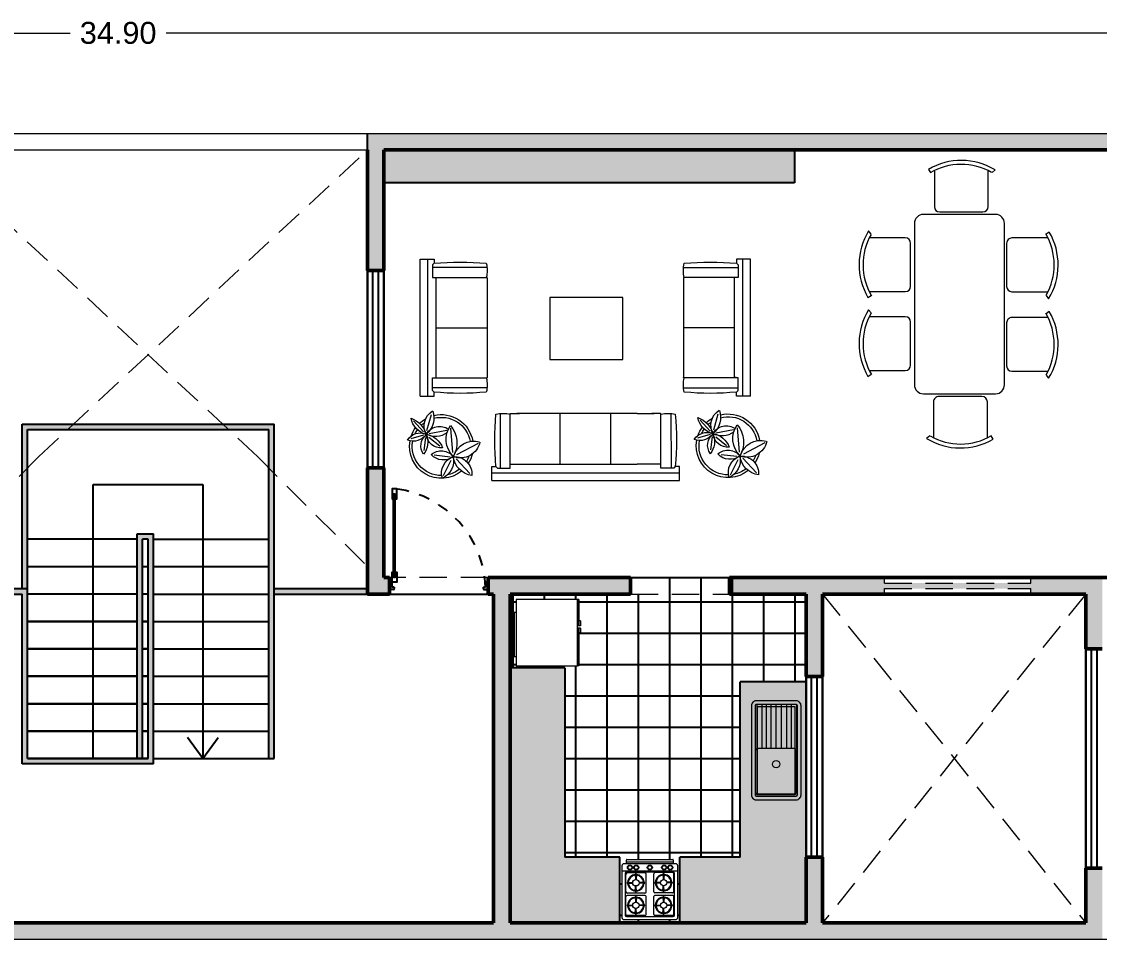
# Model space of a CAD drawing. Header units: millimetres. Extents: x 2999.9 to 3041.9, y 869.6 to 906.3.
# Drawn here: x 3020.11 to 3029.94, y 884.7 to 893.07 of the extents above; entities that cross this region are included whole.
import ezdxf

# ---------------------------------------------------------------- set-up
doc = ezdxf.new("R2010")
doc.units = ezdxf.units.MM
doc.linetypes.add('DASHED2', pattern=[9.525, 6.35, -3.175])
doc.linetypes.add('HIDDEN', pattern=[0.375, 0.25, -0.125])
for name, color, linetype, lineweight in [('0.18', 141, 'Continuous', 18), ('01', 8, 'Continuous', 9), ('mori', 166, 'Continuous', 30), ('moviliario', 7, 'Continuous', 18)]:
    doc.layers.add(name, color=color, linetype=linetype, lineweight=lineweight)
for name, color, linetype in [('1 proyeccion', 253, 'DASHED2'), ('1 puerta 0009', 242, 'Continuous'), ('1 puerta 002', 7, 'Continuous'), ('EQUIPO', 7, 'Continuous')]:
    doc.layers.add(name, color=color, linetype=linetype)
doc.styles.add('COTAS', font='arial.ttf')

# ---------------------------------------------------------------- blocks, each defined once
blk = doc.blocks.new('rtyrytrtyq')
at = {"color": 255, "lineweight": 5}
for p, q in [((-1.3149, -0.4678), (-1.3149, 0.784)), ((-1.3149, 0.784), (-1.1882, 0.784)), ((-1.2458, -0.4678), (-1.2458, 0.784)), ((-1.1882, 0.7455), (-1.2035, 0.7316)), ((-1.2035, 0.7316), (-1.2035, 0.6149)), ((-0.7052, 0.7058), (-1.2035, 0.7071)), ((-1.1882, 0.784), (-1.1882, 0.7455)), ((1.0871, 0.7058), (1.5854, 0.7071)), ((1.6969, 0.784), (1.5701, 0.784)), ((1.5701, 0.784), (1.5701, 0.7455)), ((1.5701, 0.7455), (1.5854, 0.7316)), ((1.5854, 0.7316), (1.5854, 0.6149)), ((1.6277, -0.4678), (1.6277, 0.784)), ((1.6969, -0.4678), (1.6969, 0.784)), ((-1.2035, 0.6149), (-0.7117, 0.6149)), ((-1.1682, -0.2926), (-1.1682, 0.6149)), ((-0.7117, 0.6149), (-0.7063, 0.6149)), ((-0.704, 0.6126), (-0.704, -0.2987)), ((-0.704, 0.6126), (-0.704, 0.5307)), ((-0.704, 0.6126), (-0.704, 0.5542)), ((1.0859, 0.6126), (1.0859, -0.2987)), ((1.0859, 0.6126), (1.0859, 0.5307)), ((1.0859, 0.6126), (1.0859, 0.5542)), ((1.0936, 0.6149), (1.0882, 0.6149)), ((1.5854, 0.6149), (1.0936, 0.6149)), ((1.5501, -0.2987), (1.5501, 0.6149)), ((-1.1682, 0.1569), (-0.704, 0.1569)), ((1.5501, 0.1569), (1.0859, 0.1569)), ((-1.2035, -0.2987), (-1.1682, -0.2926)), ((-1.1659, -0.2949), (-1.2035, -0.2987)), ((-1.2035, -0.2987), (-0.704, -0.2987)), ((-1.2035, -0.4154), (-1.2035, -0.2987)), ((-0.7052, -0.3897), (-1.2035, -0.391)), ((-0.8145, -0.2987), (-0.7117, -0.2987)), ((-0.7117, -0.2987), (-0.7063, -0.2987)), ((1.5854, -0.2987), (1.0859, -0.2987)), ((1.0871, -0.3897), (1.5854, -0.391)), ((1.0936, -0.2987), (1.0882, -0.2987)), ((1.1965, -0.2987), (1.0936, -0.2987)), ((1.5854, -0.4154), (1.5854, -0.2987)), ((-1.3149, -0.4678), (-1.1882, -0.4678)), ((-1.1882, -0.4294), (-1.2035, -0.4154)), ((-1.1882, -0.4678), (-1.1882, -0.4294)), ((1.5701, -0.4294), (1.5854, -0.4154)), ((1.5701, -0.4678), (1.5701, -0.4294)), ((1.6969, -0.4678), (1.5701, -0.4678)), ((-0.5895, -0.6242), (-0.5908, -1.1225)), ((-0.4986, -0.6307), (-0.4986, -0.6253)), ((-0.4986, -1.1225), (-0.4986, -0.6307)), ((-0.4963, -0.623), (-0.4144, -0.623)), ((-0.2828, -0.623), (-0.4379, -0.623)), ((-0.2828, -0.623), (0.8145, -0.623)), ((-0.043, -1.0872), (-0.043, -0.623)), ((0.4196, -1.0872), (0.4196, -0.623)), ((0.8729, -0.623), (0.791, -0.623)), ((0.8752, -0.6307), (0.8752, -0.6253)), ((0.8752, -1.1225), (0.8752, -0.6307)), ((0.9662, -0.6242), (0.9675, -1.1225)), ((-0.6677, -1.1071), (-0.6293, -1.1071)), ((-0.6677, -1.2339), (-0.6677, -1.1071)), ((1.0443, -1.1648), (-0.6677, -1.1648)), ((-0.6293, -1.1071), (-0.6153, -1.1225)), ((-0.6153, -1.1225), (-0.4986, -1.1225)), ((-0.4986, -1.0872), (-0.2828, -1.0872)), ((0.8752, -1.0872), (-0.2828, -1.0872)), ((0.9919, -1.1225), (0.8752, -1.1225)), ((1.0059, -1.1071), (0.9919, -1.1225)), ((1.0443, -1.1071), (1.0059, -1.1071)), ((1.0443, -1.2339), (1.0443, -1.1071)), ((1.0443, -1.2339), (-0.6677, -1.2339))]:
    blk.add_line(p, q, dxfattribs=at)
blk.add_lwpolyline([(-0.1525, 0.4341), (0.5135, 0.4341), (0.5135, -0.1319), (-0.1525, -0.1319)], close=True, dxfattribs=at)
for centre, radius, start, end in [((-0.9499, -1.7779), 2.5346, 84.60692, 95.39308), ((-0.9855, 0.6802), 0.2815, 346.58033, 13.41967), ((1.3674, 0.6802), 0.2815, 166.58033, 193.41967), ((1.3318, -1.7779), 2.5346, 84.60692, 95.39308), ((-0.7063, 0.6126), 0.00231, 0, 90), ((1.0882, 0.6126), 0.00231, 90, 180), ((-1.1659, -0.2926), 0.00231, 180, 274.32027), ((-0.9855, -0.3641), 0.2815, 346.58033, 13.41967), ((-0.7063, -0.2964), 0.00231, 270, 0), ((1.0882, -0.2964), 0.00231, 180, 270), ((1.3674, -0.3641), 0.2815, 166.58033, 193.41967), ((-0.9499, 2.094), 2.5346, 264.60692, 275.39308), ((1.3318, 2.094), 2.5346, 264.60692, 275.39308), ((1.8941, -0.8689), 2.5346, 174.60692, 185.39308), ((-0.564, -0.9044), 0.2815, 76.58033, 103.41967), ((-0.4963, -0.6253), 0.00231, 90, 180), ((0.8729, -0.6253), 0.00231, 0, 90), ((0.9406, -0.9044), 0.2815, 76.58033, 103.41967), ((-1.5175, -0.8689), 2.5346, 354.60692, 5.39308)]:
    blk.add_arc(centre, radius, start, end, dxfattribs=at)
blk = doc.blocks.new('0C02D')
at = {"color": 0, "linetype": 'ByBlock', "lineweight": 0}
for p, q in [((0.024, 0.375), (-0.102, 0.138)), ((-0.307, 0.281), (-0.145, 0.131)), ((-0.33, -0.005), (-0.16, 0.079)), ((-0.104, -0.108), (-0.123, 0.067)), ((0.189, 0.07), (-0.078, 0.091)), ((0.133, -0.165), (0.168, 0.029)), ((0.09, -0.166), (-0.005, -0.048)), ((0.087, -0.206), (-0.055, -0.223)), ((0.114, -0.227), (0.074, -0.366)), ((0.152, -0.226), (0.271, -0.338)), ((0.164, -0.188), (0.342, -0.14))]:
    blk.add_line(p, q, dxfattribs=at)
for centre, radius, start, end in [((0.084, 0.179), 0.22, 102.106, 200.1749), ((-0.184, 0.328), 0.233, 285.7817, 15.3507), ((-0.092, 0.339), 0.24, 187.9837, 262.0826), ((-0.313, 0.115), 0.19, 356.834, 94.9195), ((-0.01, -0.03), 0.35, 103.4928, 122.3252), ((-0.01, -0.03), 0.32, 109.0445, 120.8243), ((-0.01, -0.03), 0.32, 345.1624, 79.9119), ((-0.01, -0.03), 0.35, 346.1915, 80.1916), ((-0.01, -0.03), 0.35, 140.8678, 280.2087), ((-0.01, -0.03), 0.32, 141.7508, 168.3677), ((0.028, -0.157), 0.298, 49.6917, 119.1053), ((-0.303, 0.161), 0.189, 252.4588, 340.924), ((-0.167, -0.108), 0.212, 78.3442, 154.7575), ((0.02, -0.009), 0.179, 142.2558, 228.0353), ((-0.228, -0.031), 0.17, 319.2212, 51.7942), ((0.068, 0.284), 0.262, 223.8495, 305.6071), ((0.31, -0.094), 0.211, 143.7337, 208.7027), ((0.038, -0.049), 0.172, 300.6452, 34.7063), ((-0.01, -0.03), 0.32, 179.3019, 280.4983), ((-0.106, -0.237), 0.234, 9.9352, 69.7681), ((0.141, -0.031), 0.167, 175.0386, 264.006), ((0.303, -0.344), 0.232, 70.8915, 139.9005), ((0.04, -0.401), 0.222, 68.3745, 127.9916), ((-0.004, -0.097), 0.158, 234.0564, 321.9353), ((0.22, -0.338), 0.172, 124.7099, 201.6743), ((-0.023, -0.264), 0.161, 301.256, 23.9088), ((0.052, -0.449), 0.262, 19.1579, 74.5483), ((0.214, -0.021), 0.198, 242.4878, 326.9762), ((0.344, -0.139), 0.229, 194.941, 258.8355), ((-0.01, -0.03), 0.32, 316.534, 324.6631), ((-0.01, -0.03), 0.35, 316.5106, 330.7133), ((-0.01, -0.03), 0.35, 289.3547, 305.9995), ((-0.01, -0.03), 0.32, 295.6062, 305.0739)]:
    blk.add_arc(centre, radius, start, end, dxfattribs=at)

msp = doc.modelspace()

# ---------------------------------------------------------------- hatches: boundary and pattern name
h = msp.add_hatch(color=256)
h.dxf.hatch_style = 1
h.set_gradient(color1=(127, 63, 0), color2=(143, 71, 0), one_color=1, tint=0.28, name='CYLINDER')
h.paths.add_polyline_path([(3023.4192, 891.9038), (3027.1645, 891.9038), (3027.1645, 891.6038), (3023.4192, 891.6038)])
h = msp.add_hatch(color=256)
h.dxf.hatch_style = 1
h.set_gradient(color1=(255, 255, 255), color2=(71, 71, 71), one_color=1, tint=0.28, name='CYLINDER')
h.paths.add_polyline_path([(3020.1692, 889.0038), (3020.1192, 888.9538), (3020.1192, 887.9031), (3020.1692, 887.9031)])
h.paths.add_polyline_path([(3020.1692, 889.3538), (3020.5371, 889.3538), (3020.5906, 889.4038), (3020.1192, 889.4038), (3020.1192, 888.9538), (3020.1692, 889.0038)])
h.paths.add_polyline_path([(3021.9478, 889.4038), (3020.5906, 889.4038), (3020.5371, 889.3538), (3022.0014, 889.3538)])
h.paths.add_polyline_path([(3022.4192, 889.4038), (3021.9478, 889.4038), (3022.0014, 889.3538), (3022.3692, 889.3538), (3022.3692, 889.0038), (3022.4192, 888.9538)])
h.paths.add_polyline_path([(3022.4192, 888.9538), (3022.3692, 889.0038), (3022.3692, 886.3538), (3022.4192, 886.3538)])
h.paths.add_polyline_path([(3021.2192, 888.3538), (3021.2692, 888.3538), (3021.2692, 886.3538), (3020.1692, 886.3538), (3020.1692, 887.9031), (3020.1192, 887.9031), (3019.2692, 887.9031), (3019.2692, 887.8531), (3020.1192, 887.8531), (3020.1192, 886.3038), (3021.3192, 886.3038), (3021.3192, 888.4038), (3021.1692, 888.4038), (3021.1692, 886.3538), (3021.2192, 886.3538)])
h = msp.add_hatch(color=256)
h.dxf.hatch_style = 1
h.set_gradient(color1=(255, 255, 255), color2=(71, 71, 71), one_color=1, tint=0.28, name='CYLINDER')
h.paths.add_polyline_path([(3022.4192, 887.9031), (3022.4192, 887.8531), (3023.2692, 887.8531), (3023.2692, 887.9031)])
h = msp.add_hatch(color=256)
h.dxf.hatch_style = 1
h.set_gradient(color1=(127, 63, 0), color2=(143, 71, 0), one_color=1, tint=0.28, name='CYLINDER')
h.paths.add_polyline_path([(3027.2692, 884.8538), (3027.2692, 885.4538), (3027.2692, 887.0531), (3026.6692, 887.0531), (3026.6692, 885.4538), (3026.1185, 885.4538), (3026.1185, 884.8538)])
h.paths.add_polyline_path([(3025.5699, 884.8538), (3025.5699, 885.4538), (3025.0691, 885.4538), (3025.0691, 887.18), (3024.5692, 887.18), (3024.5692, 884.8538)])
at = {"layer": '1 puerta 0009'}
h = msp.add_hatch(dxfattribs=at)
h.set_pattern_fill('_USER', color=256, scale=0.0049, angle=135, style=0, pattern_type=0)
h.set_pattern_definition([(45, (0, 0), (-0.003464823228, 0.003464823228), [])])
h.paths.add_polyline_path([(3023.5232, 888.0519), (3023.5232, 888.0069), (3023.5075, 888.0069), (3023.5075, 888.7674), (3023.5232, 888.7674), (3023.5232, 888.7224)])

# ---------------------------------------------------------------- linework, layer by layer
for p, q in [((3023.2692, 891.9038), (3023.2692, 892.0538)), ((3023.4192, 891.9038), (3027.1645, 891.9038)), ((3023.4192, 891.6038), (3023.4192, 891.9038)), ((3027.1645, 891.9038), (3027.1645, 891.6038)), ((3027.1645, 891.6038), (3023.4192, 891.6038)), ((3020.1192, 889.4038), (3022.4192, 889.4038)), ((3020.1192, 887.9031), (3020.1192, 889.4038)), ((3020.1692, 889.3538), (3022.3692, 889.3538)), ((3020.1692, 886.3538), (3020.1692, 889.3538)), ((3022.3692, 886.3538), (3022.3692, 889.3538)), ((3022.4192, 886.3538), (3022.4192, 889.4038)), ((3021.1692, 886.3538), (3021.1692, 888.4038)), ((3021.1692, 888.4038), (3021.3192, 888.4038)), ((3021.3192, 886.3038), (3021.3192, 888.4038)), ((3021.1692, 888.3538), (3020.1692, 888.3538)), ((3021.2692, 888.3538), (3021.2192, 888.3538)), ((3021.2192, 886.3538), (3021.2192, 888.3538)), ((3021.2692, 886.3538), (3021.2692, 888.3538)), ((3021.2692, 886.3538), (3021.2692, 888.3538)), ((3021.3192, 888.3538), (3022.3692, 888.3538)), ((3020.1692, 888.1038), (3021.1692, 888.1038)), ((3020.2692, 888.1038), (3021.1692, 888.1038)), ((3021.2192, 888.1038), (3021.2692, 888.1038)), ((3021.2192, 888.1038), (3021.2692, 888.1038)), ((3021.3192, 888.1038), (3022.3692, 888.1038)), ((3021.3192, 888.1038), (3022.2692, 888.1038)), ((3025.6692, 888.0031), (3026.5692, 888.0031)), ((3019.2692, 887.9031), (3020.1692, 887.9031)), ((3022.4192, 887.9031), (3023.2692, 887.9031)), ((3019.2692, 887.8531), (3020.1192, 887.8531)), ((3020.1192, 886.3038), (3020.1192, 887.8538)), ((3021.1692, 887.8538), (3020.1692, 887.8538)), ((3021.1692, 887.8538), (3020.1692, 887.8538)), ((3021.2692, 887.8538), (3021.2192, 887.8538)), ((3021.2692, 887.8538), (3021.2192, 887.8538)), ((3021.3192, 887.8538), (3022.3692, 887.8538)), ((3022.4192, 887.8531), (3023.2692, 887.8531)), ((3023.4692, 887.8531), (3024.3692, 887.8531)), ((3027.4192, 887.1031), (3027.4192, 887.8531)), ((3020.1692, 887.6038), (3021.1692, 887.6038)), ((3021.1692, 887.6038), (3020.1692, 887.6038)), ((3021.2192, 887.6038), (3021.2692, 887.6038)), ((3021.2692, 887.6038), (3021.2192, 887.6038)), ((3021.3192, 887.6038), (3022.3692, 887.6038)), ((3020.1692, 887.3538), (3021.1692, 887.3538)), ((3021.1692, 887.3538), (3020.1692, 887.3538)), ((3021.2192, 887.3538), (3021.2692, 887.3538)), ((3021.2692, 887.3538), (3021.2192, 887.3538)), ((3021.3192, 887.3538), (3022.3692, 887.3538)), ((3020.1692, 887.1038), (3021.1692, 887.1038)), ((3021.1692, 887.1038), (3020.1692, 887.1038)), ((3021.2192, 887.1038), (3021.2692, 887.1038)), ((3021.2692, 887.1038), (3021.2192, 887.1038)), ((3021.3192, 887.1038), (3022.3692, 887.1038)), ((3025.0691, 887.18), (3024.5692, 887.18)), ((3025.0691, 887.18), (3025.0691, 885.4538)), ((3026.6692, 885.4538), (3026.6692, 887.0531)), ((3027.2692, 887.0531), (3026.6692, 887.0531)), ((3020.1692, 886.8538), (3021.1692, 886.8538)), ((3021.1692, 886.8538), (3020.1692, 886.8538)), ((3021.2192, 886.8538), (3021.2692, 886.8538)), ((3021.2692, 886.8538), (3021.2192, 886.8538)), ((3021.3192, 886.8538), (3022.3692, 886.8538)), ((3020.1692, 886.6038), (3021.1692, 886.6038)), ((3021.1692, 886.6038), (3020.1692, 886.6038)), ((3021.2192, 886.6038), (3021.2692, 886.6038)), ((3021.2692, 886.6038), (3021.2192, 886.6038)), ((3021.3192, 886.6038), (3022.3692, 886.6038)), ((3020.1692, 886.3538), (3021.2692, 886.3538)), ((3021.2692, 886.3538), (3020.1692, 886.3538)), ((3021.3192, 886.3538), (3022.3692, 886.3538)), ((3022.3692, 886.3538), (3022.4192, 886.3538)), ((3021.3192, 886.3038), (3020.1192, 886.3038)), ((3025.5699, 885.4538), (3025.0691, 885.4538)), ((3025.5699, 884.8538), (3025.5699, 885.4538)), ((3026.6692, 885.4538), (3026.1185, 885.4538)), ((3026.1185, 884.8538), (3026.1185, 885.4538))]:
    msp.add_line(p, q)
at = {"color": 253, "linetype": 'HIDDEN', "lineweight": 0}
for p, q in [((3022.2692, 889.1038), (3019.2692, 891.9038)), ((3020.2692, 889.1038), (3023.2692, 891.9038)), ((3020.2692, 889.1038), (3019.2692, 888.1038)), ((3022.2692, 889.1038), (3023.2692, 888.1038)), ((3024.3692, 888.0031), (3023.4692, 888.0031)), ((3025.6692, 887.8531), (3026.5692, 887.8531)), ((3027.2692, 887.1031), (3027.2692, 887.8531)), ((3027.4192, 887.8531), (3029.8192, 884.8538)), ((3029.8192, 887.8531), (3027.4192, 884.8538))]:
    msp.add_line(p, q, dxfattribs=at)
at = {"color": 7, "linetype": 'ByBlock', "lineweight": 0}
for p, q in [((3028.3849, 891.7266), (3028.404, 891.6981)), ((3028.9645, 891.6981), (3028.9932, 891.7208)), ((3028.439, 891.7094), (3028.439, 891.3869)), ((3028.9295, 891.3869), (3028.9295, 891.7094)), ((3028.488, 891.3379), (3028.8804, 891.3379)), ((3028.257, 891.2335), (3028.257, 890.4924)), ((3028.9968, 891.3152), (3028.3388, 891.3152)), ((3029.0786, 889.762), (3029.0786, 891.2335)), ((3027.8622, 891.1369), (3027.8394, 891.1655)), ((3029.4864, 891.1549), (3029.4578, 891.1359)), ((3028.1733, 891.1018), (3027.8508, 891.1018)), ((3028.2224, 890.6604), (3028.2224, 891.0528)), ((3029.0976, 891.0518), (3029.0976, 890.6594)), ((3029.4692, 891.1008), (3029.1467, 891.1008)), ((3027.8336, 890.5573), (3027.8622, 890.5763)), ((3027.8508, 890.6113), (3028.1733, 890.6113)), ((3029.1467, 890.6104), (3029.4692, 890.6104)), ((3029.4578, 890.5753), (3029.4806, 890.5466)), ((3027.8622, 890.4181), (3027.8394, 890.4468)), ((3028.257, 890.4924), (3028.257, 889.762)), ((3028.1733, 890.383), (3027.8508, 890.383)), ((3029.4692, 890.3755), (3029.1467, 890.3755)), ((3029.4864, 890.4295), (3029.4578, 890.4105)), ((3028.2224, 889.9416), (3028.2224, 890.334)), ((3029.0976, 890.3265), (3029.0976, 889.934)), ((3027.8336, 889.8385), (3027.8622, 889.8575)), ((3027.8508, 889.8925), (3028.1733, 889.8925)), ((3029.1467, 889.885), (3029.4692, 889.885)), ((3029.4578, 889.8499), (3029.4806, 889.8213)), ((3028.3388, 889.6803), (3028.9968, 889.6803)), ((3028.8729, 889.6555), (3028.4805, 889.6555)), ((3028.4314, 889.6065), (3028.4314, 889.284)), ((3028.9219, 889.284), (3028.9219, 889.6065)), ((3028.3964, 889.2953), (3028.3677, 889.2726)), ((3028.976, 889.2668), (3028.9569, 889.2953)), ((3026.8223, 886.446), (3026.8223, 886.8459)), ((3026.8642, 886.8459), (3026.8642, 886.446)), ((3026.9095, 886.446), (3026.9095, 886.8459)), ((3026.9514, 886.446), (3026.9514, 886.8446)), ((3026.9967, 886.446), (3026.9967, 886.8459)), ((3027.042, 886.8459), (3027.042, 886.446)), ((3027.0909, 886.8446), (3027.0909, 886.446)), ((3027.1362, 886.446), (3027.1362, 886.8459)), ((3027.1816, 886.8454), (3027.1816, 886.446))]:
    msp.add_line(p, q, dxfattribs=at)
at = {"color": 41, "lineweight": 30}
for p, q in [((3023.2692, 889.0038), (3023.2692, 890.8038)), ((3023.4192, 889.0038), (3023.4192, 890.8038)), ((3029.8192, 887.3531), (3029.8192, 885.3538)), ((3027.2692, 885.4538), (3027.2692, 887.1031)), ((3027.4192, 885.4538), (3027.4192, 887.1031))]:
    msp.add_line(p, q, dxfattribs=at)
at = {"color": 4}
for p, q in [((3023.3192, 889.0038), (3023.3192, 890.8038)), ((3023.3692, 889.0038), (3023.3692, 890.8038)), ((3029.8692, 887.3531), (3029.8692, 885.3538)), ((3029.9192, 887.3531), (3029.9192, 885.3538)), ((3027.3192, 885.4538), (3027.3192, 887.1031)), ((3027.3692, 885.4538), (3027.3692, 887.1031))]:
    msp.add_line(p, q, dxfattribs=at)
at = {"color": 2}
for p, q in [((3020.7692, 886.3538), (3020.7692, 888.8538)), ((3020.7692, 888.8538), (3021.7692, 888.8538)), ((3021.7692, 888.8538), (3021.7692, 886.3538)), ((3021.7692, 886.3538), (3021.6296, 886.5448)), ((3021.7692, 886.3538), (3021.9089, 886.5448))]:
    msp.add_line(p, q, dxfattribs=at)
at = {"color": 251, "linetype": 'Continuous'}
for p, q in [((3026.0257, 887.8531), (3026.0257, 888.0031)), ((3026.3114, 887.8531), (3026.3114, 888.0031)), ((3026.5972, 887.8531), (3026.5972, 888.0031)), ((3024.5692, 887.782), (3024.624, 887.782)), ((3024.5969, 887.18), (3024.5969, 887.8531)), ((3024.8827, 887.8033), (3024.8827, 887.8531)), ((3025.1684, 887.8033), (3025.1684, 887.8531)), ((3025.1976, 887.782), (3027.2692, 887.782)), ((3025.4542, 885.4538), (3025.4542, 887.8531)), ((3025.7399, 885.4338), (3025.7399, 887.8531)), ((3026.0257, 885.4338), (3026.0257, 887.8531)), ((3026.3114, 885.4538), (3026.3114, 887.8531)), ((3026.5972, 885.4538), (3026.5972, 887.8531)), ((3026.8829, 887.0531), (3026.8829, 887.8531)), ((3027.1687, 887.0531), (3027.1687, 887.8531)), ((3024.5692, 887.4962), (3024.608, 887.4962)), ((3025.1976, 887.4962), (3027.2692, 887.4962)), ((3024.5692, 887.2105), (3024.624, 887.2105)), ((3024.8827, 887.18), (3024.8827, 887.2)), ((3025.1684, 885.4538), (3025.1684, 887.2)), ((3025.1976, 887.2105), (3027.2692, 887.2105)), ((3025.0691, 886.9247), (3026.6692, 886.9247)), ((3025.0691, 886.639), (3026.6692, 886.639)), ((3025.0691, 886.3532), (3026.6692, 886.3532)), ((3025.0691, 886.0675), (3026.6692, 886.0675)), ((3025.0691, 885.7817), (3026.6692, 885.7817)), ((3025.0691, 885.496), (3026.6692, 885.496)), ((3025.5699, 885.2102), (3025.5899, 885.2102)), ((3026.0985, 885.2102), (3026.1185, 885.2102)), ((3025.5699, 884.9245), (3025.5899, 884.9245)), ((3025.7399, 884.8538), (3025.7399, 884.8852)), ((3026.0257, 884.8538), (3026.0257, 884.8852)), ((3026.0985, 884.9245), (3026.1185, 884.9245))]:
    msp.add_line(p, q, dxfattribs=at)
at = {"color": 1, "linetype": 'HIDDEN', "lineweight": 0}
for p, q in [((3027.9832, 887.9531), (3027.9832, 888.0031)), ((3029.3192, 887.9531), (3029.3192, 888.0031)), ((3027.9832, 887.9531), (3029.3192, 887.9531)), ((3027.9832, 887.8531), (3027.9832, 887.9031)), ((3027.9832, 887.9031), (3029.3192, 887.9031)), ((3029.3192, 887.8531), (3029.3192, 887.9031))]:
    msp.add_line(p, q, dxfattribs=at)
at = {"color": 7, "linetype": 'ByBlock', "lineweight": 0}
for points in [[(3027.2234, 886.282), (3027.2234, 886.8346, 0.414214), (3027.1783, 886.8797), (3026.8151, 886.8797, 0.414214), (3026.77, 886.8346), (3026.77, 886.0223, 0.414214), (3026.8151, 885.9772), (3027.1783, 885.9772, 0.414214), (3027.2234, 886.0223), (3027.2234, 886.282)], [(3027.1816, 886.1677), (3027.1816, 886.4235, 0.414214), (3027.159, 886.446), (3026.8309, 886.446, 0.414214), (3026.8084, 886.4235), (3026.8084, 886.0467, 0.414214), (3026.8309, 886.0241), (3027.159, 886.0241, 0.414214), (3027.1816, 886.0467), (3027.1816, 886.1647)]]:
    msp.add_lwpolyline(points, format="xyb", dxfattribs=at)
msp.add_lwpolyline([(3027.1896, 886.282), (3027.1896, 886.8346, 0.414214), (3027.1783, 886.8459), (3026.8151, 886.8459, 0.414214), (3026.8038, 886.8346), (3026.8038, 886.0223, 0.414214), (3026.8151, 886.0111), (3027.1783, 886.0111, 0.414214), (3027.1896, 886.0223)], format="xyb", close=True, dxfattribs=at)
msp.add_lwpolyline([(3027.1696, 886.282), (3027.1696, 886.8258), (3026.8238, 886.8258), (3026.8238, 886.0311), (3027.1696, 886.0311)], close=True, dxfattribs=at)
msp.add_circle((3026.9967, 886.3025), 0.0329, dxfattribs=at)
for centre, major_axis, start_param, end_param in [((3028.6842, 891.2165), (0.5914, 0), 1.021112, 2.101409), ((3028.6842, 891.2165), (0.5556, 0), 1.048623, 2.1063), ((3028.488, 891.3869), (0.049, 0), 3.141593, 4.712389), ((3028.8804, 891.3869), (0.049, 0), 4.712389, 6.283185), ((3028.3388, 891.2335), (0.0817, 0), 1.570796, 3.141593), ((3028.9968, 891.2335), (0.0817, 0), 0, 1.570796), ((3028.3437, 890.8566), (0.5914, 0), 2.591908, 3.672205), ((3028.3437, 890.8566), (0.5556, 0), 2.619419, 3.677096), ((3028.9763, 890.8556), (0.5556, 0), 5.761012, 6.818689), ((3028.9763, 890.8556), (0.5914, 0), 5.733501, 6.813798), ((3028.1733, 891.0528), (0.049, 0), 0, 1.570796), ((3029.1467, 891.0518), (0.049, 0), 1.570796, 3.141593), ((3028.1733, 890.6604), (0.049, 0), 4.712389, 6.283185), ((3029.1467, 890.6594), (0.049, 0), 3.141593, 4.712389), ((3028.3437, 890.1378), (0.5914, 0), 2.591908, 3.672205), ((3028.3437, 890.1378), (0.5556, 0), 2.619419, 3.677096), ((3028.1733, 890.334), (0.049, 0), 0, 1.570796), ((3029.1467, 890.3265), (0.049, 0), 1.570796, 3.141593), ((3028.9763, 890.1303), (0.5556, 0), 5.761012, 6.818689), ((3028.9763, 890.1303), (0.5914, 0), 5.733501, 6.813798), ((3028.1733, 889.9416), (0.049, 0), 4.712389, 6.283185), ((3029.1467, 889.934), (0.049, 0), 3.141593, 4.712389), ((3028.3388, 889.762), (0.0817, 0), 3.141593, 4.712389), ((3028.9968, 889.762), (0.0817, 0), 4.712389, 6.283185), ((3028.4805, 889.6065), (0.049, 0), 1.570796, 3.141593), ((3028.8729, 889.6065), (0.049, 0), 0, 1.570796), ((3028.6767, 889.7769), (0.5914, 0), 4.162704, 5.243002), ((3028.6767, 889.7769), (0.5556, 0), 4.190215, 5.247893)]:
    msp.add_ellipse(centre, major_axis=major_axis, ratio=1, start_param=start_param, end_param=end_param, dxfattribs=at)
at = {"linetype": 'Continuous'}
for points in [[(3023.2692, 890.8038), (3023.2692, 892.0538), (3023.4192, 890.8038)], [(3023.4192, 891.9038), (3023.2692, 892.0538), (3023.4192, 892.0538)], [(3023.4192, 890.8038), (3023.2692, 892.0538), (3023.4192, 891.9038)], [(3023.4192, 891.9038), (3023.4192, 892.0538), (3027.1645, 891.9038)], [(3027.1645, 891.9038), (3023.4192, 892.0538), (3027.1645, 892.0538)], [(3027.1645, 891.9038), (3027.1645, 892.0538), (3030.5587, 891.9038)], [(3030.5587, 891.9038), (3027.1645, 892.0538), (3030.5587, 892.0538)], [(3023.2692, 887.8531), (3023.2692, 889.0038), (3023.4192, 887.8531)], [(3023.4192, 888.0031), (3023.2692, 889.0038), (3023.4192, 889.0038)], [(3023.4192, 887.8531), (3023.2692, 889.0038), (3023.4192, 888.0031)], [(3023.4192, 887.8531), (3023.4192, 888.0031), (3023.4692, 887.8531)], [(3023.4692, 887.8531), (3023.4192, 888.0031), (3023.4692, 888.0031)], [(3024.3692, 887.8531), (3024.3692, 888.0031), (3024.4192, 887.8531)], [(3024.4192, 887.8531), (3024.3692, 888.0031), (3024.4192, 888.0031)], [(3024.4192, 887.8531), (3024.4192, 888.0031), (3024.5692, 884.7038)], [(3024.5692, 887.8531), (3024.4192, 888.0031), (3024.5692, 888.0031)], [(3024.5692, 884.7038), (3024.4192, 888.0031), (3024.5692, 884.8538)], [(3024.5692, 884.8538), (3024.4192, 888.0031), (3024.5692, 887.8531)], [(3024.5692, 887.8531), (3024.5692, 888.0031), (3025.6692, 887.8531)], [(3025.6692, 887.8531), (3024.5692, 888.0031), (3025.6692, 888.0031)], [(3026.5692, 887.8531), (3026.5692, 888.0031), (3027.2692, 887.8531)], [(3027.2692, 887.8531), (3026.5692, 888.0031), (3027.2692, 888.0031)], [(3027.2692, 887.8531), (3027.2692, 888.0031), (3027.4192, 887.1031)], [(3027.4192, 887.8531), (3027.2692, 888.0031), (3027.4192, 888.0031)], [(3027.4192, 887.1031), (3027.2692, 888.0031), (3027.4192, 887.8531)], [(3027.4192, 887.8531), (3027.4192, 888.0031), (3027.9832, 887.8531)], [(3027.9832, 887.9531), (3027.4192, 888.0031), (3027.9832, 888.0031)], [(3027.9832, 887.8531), (3027.4192, 888.0031), (3027.9832, 887.9031)], [(3027.9832, 887.9031), (3027.4192, 888.0031), (3027.9832, 887.9531)], [(3029.3192, 887.9531), (3029.3192, 888.0031), (3029.8192, 887.8531)], [(3029.8192, 887.8531), (3029.3192, 888.0031), (3029.8192, 888.0031)], [(3029.8192, 887.8531), (3029.8192, 888.0031), (3029.9692, 887.3531)], [(3029.9692, 887.8531), (3029.8192, 888.0031), (3029.9692, 888.0031)], [(3029.9692, 887.3531), (3029.8192, 888.0031), (3029.9692, 887.8531)], [(3027.9832, 887.9031), (3027.9832, 887.9531), (3029.3192, 887.9031)], [(3029.3192, 887.9031), (3027.9832, 887.9531), (3029.3192, 887.9531)], [(3029.3192, 887.9031), (3029.3192, 887.9531), (3029.8192, 887.8531)], [(3029.3192, 887.8531), (3029.3192, 887.9031), (3029.8192, 887.8531)], [(3024.4192, 884.8538), (3024.4192, 887.8531), (3024.5692, 884.7038)], [(3027.2692, 887.1031), (3027.2692, 887.8531), (3027.4192, 887.1031)], [(3029.8192, 887.3531), (3029.8192, 887.8531), (3029.9692, 887.3531)], [(3027.2692, 884.8538), (3027.2692, 885.4538), (3027.4192, 884.7038)], [(3027.4192, 884.8538), (3027.2692, 885.4538), (3027.4192, 885.4538)], [(3027.4192, 884.7038), (3027.2692, 885.4538), (3027.4192, 884.8538)], [(3029.8192, 884.8538), (3029.8192, 885.3538), (3029.9692, 884.7038)], [(3029.9692, 884.8538), (3029.8192, 885.3538), (3029.9692, 885.3538)], [(3029.9692, 884.7038), (3029.8192, 885.3538), (3029.9692, 884.8538)], [(3018.1192, 884.7038), (3018.1192, 884.8538), (3024.4192, 884.7038)], [(3024.4192, 884.7038), (3018.1192, 884.8538), (3024.4192, 884.8538)], [(3024.4192, 884.7038), (3024.4192, 884.8538), (3024.5692, 884.7038)], [(3024.5692, 884.7038), (3024.5692, 884.8538), (3027.2692, 884.7038)], [(3027.2692, 884.7038), (3024.5692, 884.8538), (3027.2692, 884.8538)], [(3027.2692, 884.7038), (3027.2692, 884.8538), (3027.4192, 884.7038)], [(3027.4192, 884.7038), (3027.4192, 884.8538), (3029.8192, 884.7038)], [(3029.8192, 884.7038), (3027.4192, 884.8538), (3029.8192, 884.8538)], [(3029.8192, 884.7038), (3029.8192, 884.8538), (3029.9692, 884.7038)]]:
    msp.add_solid(points, dxfattribs=at)
at = {"layer": '0.18', "color": 7, "linetype": 'ByBlock'}
for p, q in [((3025.1836, 887.8033), (3024.624, 887.8033)), ((3024.624, 887.8033), (3024.624, 887.2)), ((3025.1836, 887.2), (3025.1836, 887.8033)), ((3025.1976, 887.8033), (3025.1836, 887.8033)), ((3025.1836, 887.8033), (3025.1836, 887.5635)), ((3025.1976, 887.8033), (3025.1976, 887.5635)), ((3024.608, 887.6856), (3024.608, 887.2816)), ((3024.622, 887.6856), (3024.608, 887.6856)), ((3024.624, 887.6856), (3024.624, 887.2816)), ((3025.1976, 887.6084), (3025.1976, 887.5635)), ((3025.2116, 887.6084), (3025.1976, 887.6084)), ((3025.2116, 887.6084), (3025.2116, 887.5635)), ((3025.1976, 887.5635), (3025.1836, 887.5635)), ((3025.1836, 887.5434), (3025.1836, 887.2)), ((3025.1976, 887.5434), (3025.1836, 887.5434)), ((3025.2116, 887.5635), (3025.1976, 887.5635)), ((3025.1976, 887.5434), (3025.1976, 887.2)), ((3025.1976, 887.5434), (3025.1976, 887.4985)), ((3025.2116, 887.5434), (3025.1976, 887.5434)), ((3025.2116, 887.4985), (3025.1976, 887.4985)), ((3025.2116, 887.5434), (3025.2116, 887.4985)), ((3024.622, 887.2816), (3024.608, 887.2816)), ((3024.624, 887.2), (3025.1836, 887.2)), ((3025.1976, 887.2), (3025.1836, 887.2))]:
    msp.add_line(p, q, dxfattribs=at)
at = {"layer": '01', "transparency": 16777216}
for p, q in [((3003.8192, 892.97), (3020.5587, 892.97)), ((3038.7192, 892.97), (3021.4328, 892.97))]:
    msp.add_line(p, q, dxfattribs=at)
at = {"layer": '1 proyeccion', "ltscale": 0.005}
msp.add_arc((3023.4075, 887.8814), 0.9399, 2.16084, 82.09927, dxfattribs=at)
at = {"layer": '1 puerta 002'}
for p, q in [((3023.5075, 888.7674), (3023.5232, 888.7674)), ((3023.5232, 888.7224), (3023.5232, 888.7674)), ((3023.4692, 887.8944), (3023.4692, 887.9619)), ((3023.4692, 887.9619), (3023.4917, 887.9619)), ((3023.5052, 887.8944), (3023.4692, 887.8944)), ((3023.4917, 887.9619), (3023.4917, 887.9169)), ((3023.5142, 887.9169), (3023.4917, 887.9169)), ((3023.5142, 887.9169), (3023.5142, 887.9034)), ((3024.3242, 887.9169), (3024.3242, 887.9034)), ((3024.3242, 887.9169), (3024.3467, 887.9169)), ((3024.3332, 887.8944), (3024.3692, 887.8944)), ((3024.3692, 887.9619), (3024.3467, 887.9619)), ((3024.3467, 887.9619), (3024.3467, 887.9169)), ((3024.3692, 887.8944), (3024.3692, 887.9619))]:
    msp.add_line(p, q, dxfattribs=at)
msp.add_lwpolyline([(3023.5232, 888.0519), (3023.5232, 888.7224), (3023.5367, 888.7224), (3023.5367, 888.8124), (3023.494, 888.8124), (3023.494, 888.7224), (3023.5075, 888.7224)], dxfattribs=at)
msp.add_lwpolyline([(3023.5075, 888.0069), (3023.5232, 888.0069), (3023.5232, 888.0519), (3023.5367, 888.0519), (3023.5367, 887.9619), (3023.494, 887.9619), (3023.494, 888.0519), (3023.5075, 888.0519), (3023.5075, 888.7224), (3023.5075, 888.7674)], close=True, dxfattribs=at)
for centre, start, end in [((3023.5052, 887.9034), 270, 0), ((3024.3332, 887.9034), 180, 270)]:
    msp.add_arc(centre, 0.009, start, end, dxfattribs=at)
at = {"layer": 'EQUIPO', "color": 7, "lineweight": 0}
for p, q in [((3025.63, 885.3937), (3025.63, 885.428)), ((3025.6357, 885.4338), (3026.0527, 885.4338)), ((3026.0585, 885.428), (3026.0585, 885.3937)), ((3025.5899, 885.3764), (3025.5899, 884.9025)), ((3025.5899, 885.3309), (3026.0985, 885.3309)), ((3025.5899, 885.328), (3026.0985, 885.328)), ((3026.0811, 885.3937), (3025.6073, 885.3937)), ((3025.63, 885.4106), (3026.0585, 885.4106)), ((3026.0985, 884.9025), (3026.0985, 885.3764)), ((3025.6188, 885.307), (3025.6188, 884.9256)), ((3025.6267, 885.1381), (3025.6267, 885.2999)), ((3026.058, 885.3186), (3025.6304, 885.3186)), ((3025.6381, 885.2261), (3025.6844, 885.2233)), ((3025.8001, 885.3114), (3025.6383, 885.3114)), ((3025.7113, 885.2993), (3025.7142, 885.2531)), ((3025.7171, 885.2993), (3025.7171, 885.3013)), ((3025.7171, 885.2993), (3025.7171, 885.2516)), ((3025.7229, 885.2993), (3025.72, 885.2531)), ((3025.796, 885.2261), (3025.7498, 885.2233)), ((3025.8116, 885.1381), (3025.8116, 885.2999)), ((3025.8794, 885.1394), (3025.8794, 885.3013)), ((3025.8909, 885.2275), (3025.9371, 885.2246)), ((3026.0528, 885.3128), (3025.891, 885.3128)), ((3025.964, 885.3007), (3025.9669, 885.2545)), ((3025.9698, 885.3007), (3025.9698, 885.3027)), ((3025.9698, 885.3007), (3025.9698, 885.2529)), ((3025.9756, 885.3007), (3025.9727, 885.2545)), ((3026.0487, 885.2275), (3026.0025, 885.2246)), ((3026.0643, 885.1394), (3026.0643, 885.3013)), ((3026.0696, 884.9256), (3026.0696, 885.307)), ((3025.6381, 885.2204), (3025.6362, 885.2204)), ((3025.6381, 885.2204), (3025.6859, 885.2204)), ((3025.6381, 885.2146), (3025.6844, 885.2175)), ((3025.8001, 885.1265), (3025.6383, 885.1265)), ((3025.7113, 885.1414), (3025.7142, 885.1877)), ((3025.7171, 885.1414), (3025.7171, 885.1892)), ((3025.7171, 885.1414), (3025.7171, 885.1395)), ((3025.7229, 885.1414), (3025.72, 885.1877)), ((3025.796, 885.2204), (3025.7483, 885.2204)), ((3025.796, 885.2146), (3025.7498, 885.2175)), ((3025.796, 885.2204), (3025.798, 885.2204)), ((3025.8909, 885.2218), (3025.8889, 885.2218)), ((3025.8909, 885.2218), (3025.9386, 885.2218)), ((3025.8909, 885.216), (3025.9371, 885.2189)), ((3026.0528, 885.1279), (3025.891, 885.1279)), ((3025.964, 885.1428), (3025.9669, 885.189)), ((3025.9698, 885.1428), (3025.9698, 885.1906)), ((3025.9698, 885.1428), (3025.9698, 885.1408)), ((3025.9756, 885.1428), (3025.9727, 885.189)), ((3026.0487, 885.2218), (3026.001, 885.2218)), ((3026.0487, 885.216), (3026.0025, 885.2189)), ((3026.0487, 885.2218), (3026.0507, 885.2218)), ((3025.6267, 884.9325), (3025.6267, 885.0943)), ((3025.8001, 885.1058), (3025.6383, 885.1058)), ((3025.7113, 885.0937), (3025.7142, 885.0475)), ((3025.7171, 885.0937), (3025.7171, 885.0957)), ((3025.7171, 885.0937), (3025.7171, 885.046)), ((3025.7229, 885.0937), (3025.72, 885.0475)), ((3025.8116, 884.9325), (3025.8116, 885.0943)), ((3025.8794, 884.9325), (3025.8794, 885.0943)), ((3026.0528, 885.1058), (3025.891, 885.1058)), ((3025.964, 885.0937), (3025.9669, 885.0475)), ((3025.9698, 885.0937), (3025.9698, 885.0957)), ((3025.9698, 885.0937), (3025.9698, 885.046)), ((3025.9756, 885.0937), (3025.9727, 885.0475)), ((3026.0643, 884.9325), (3026.0643, 885.0943)), ((3025.6381, 885.0148), (3025.6362, 885.0148)), ((3025.6381, 885.0206), (3025.6844, 885.0177)), ((3025.6381, 885.0148), (3025.6859, 885.0148)), ((3025.6381, 885.009), (3025.6844, 885.0119)), ((3025.7113, 884.9358), (3025.7142, 884.9821)), ((3025.7171, 884.9358), (3025.7171, 884.9836)), ((3025.7171, 884.9358), (3025.7171, 884.9339)), ((3025.7229, 884.9358), (3025.72, 884.9821)), ((3025.796, 885.0148), (3025.7483, 885.0148)), ((3025.796, 885.0206), (3025.7498, 885.0177)), ((3025.796, 885.009), (3025.7498, 885.0119)), ((3025.796, 885.0148), (3025.798, 885.0148)), ((3025.8909, 885.0148), (3025.8889, 885.0148)), ((3025.8909, 885.0206), (3025.9371, 885.0177)), ((3025.8909, 885.0148), (3025.9386, 885.0148)), ((3025.8909, 885.009), (3025.9371, 885.0119)), ((3025.964, 884.9358), (3025.9669, 884.9821)), ((3025.9698, 884.9358), (3025.9698, 884.9836)), ((3025.9698, 884.9358), (3025.9698, 884.9339)), ((3025.9756, 884.9358), (3025.9727, 884.9821)), ((3026.0487, 885.0148), (3026.001, 885.0148)), ((3026.0487, 885.0206), (3026.0025, 885.0177)), ((3026.0487, 885.009), (3026.0025, 885.0119)), ((3026.0487, 885.0148), (3026.0507, 885.0148)), ((3025.6073, 884.8852), (3026.0811, 884.8852)), ((3025.6304, 884.9141), (3026.058, 884.9141)), ((3025.8001, 884.9209), (3025.6383, 884.9209)), ((3026.0528, 884.9209), (3025.891, 884.9209))]:
    msp.add_line(p, q, dxfattribs=at)
for centre, radius in [((3025.6629, 885.3595), 0.0231), ((3025.6629, 885.3595), 0.0173), ((3025.7204, 885.3595), 0.0231), ((3025.7204, 885.3595), 0.0173), ((3025.8442, 885.3595), 0.0231), ((3025.8442, 885.3595), 0.0173), ((3025.9749, 885.3595), 0.0231), ((3025.9749, 885.3595), 0.0173), ((3026.0309, 885.3595), 0.0231), ((3026.0309, 885.3595), 0.0173), ((3025.7171, 885.2204), 0.0289), ((3025.9698, 885.2218), 0.0289), ((3025.7171, 885.0148), 0.0289), ((3025.9698, 885.0148), 0.0289)]:
    msp.add_circle(centre, radius, dxfattribs=at)
for centre, radius, start, end in [((3025.6357, 885.428), 0.00578, 90, 180), ((3026.0527, 885.428), 0.00578, 0, 90), ((3025.6073, 885.3764), 0.0173, 90, 180), ((3026.0811, 885.3764), 0.0173, 0, 90), ((3025.6304, 885.307), 0.0116, 90, 180), ((3025.6383, 885.2999), 0.0116, 90, 180), ((3025.6456, 885.2204), 0.00946, 142.34604, 217.65396), ((3025.7171, 885.2204), 0.0751, 94.21993, 175.78007), ((3025.7171, 885.2204), 0.0693, 94.27357, 175.72643), ((3025.7171, 885.2918), 0.00946, 52.34604, 127.65396), ((3025.7171, 885.2551), 0.00352, 214.84999, 325.15001), ((3025.7171, 885.2204), 0.0693, 4.27357, 85.72643), ((3025.7171, 885.2204), 0.0751, 4.21993, 85.78007), ((3025.7885, 885.2204), 0.00946, 322.34604, 37.65396), ((3025.8001, 885.2999), 0.0116, 0, 90), ((3025.891, 885.3013), 0.0116, 90, 180), ((3025.8984, 885.2218), 0.00946, 142.34604, 217.65396), ((3025.9698, 885.2218), 0.0751, 94.21993, 175.78007), ((3025.9698, 885.2218), 0.0693, 94.27357, 175.72643), ((3025.9351, 885.2218), 0.00352, 304.84999, 55.15001), ((3025.9698, 885.2932), 0.00946, 52.34604, 127.65396), ((3025.9698, 885.2565), 0.00352, 214.84999, 325.15001), ((3025.9698, 885.2218), 0.0693, 4.27357, 85.72643), ((3025.9698, 885.2218), 0.0751, 4.21993, 85.78007), ((3026.0045, 885.2218), 0.00352, 124.84999, 235.15001), ((3026.0412, 885.2218), 0.00946, 322.34604, 37.65396), ((3026.0528, 885.3013), 0.0116, 0, 90), ((3026.058, 885.307), 0.0116, 0, 90), ((3025.6383, 885.1381), 0.0116, 180, 270), ((3025.7171, 885.2204), 0.0751, 184.21993, 265.78007), ((3025.7171, 885.2204), 0.0693, 184.27357, 265.72643), ((3025.6824, 885.2204), 0.00352, 304.84999, 55.15001), ((3025.7171, 885.1489), 0.00946, 232.34604, 307.65396), ((3025.7171, 885.1857), 0.00352, 34.84999, 145.15001), ((3025.7171, 885.2204), 0.0693, 274.27357, 355.72643), ((3025.7171, 885.2204), 0.0751, 274.21993, 355.78007), ((3025.7518, 885.2204), 0.00352, 124.84999, 235.15001), ((3025.8001, 885.1381), 0.0116, 270, 0), ((3025.891, 885.1394), 0.0116, 180, 270), ((3025.9698, 885.2218), 0.0751, 184.21993, 265.78007), ((3025.9698, 885.2218), 0.0693, 184.27357, 265.72643), ((3025.9698, 885.1503), 0.00946, 232.34604, 307.65396), ((3025.9698, 885.187), 0.00352, 34.84999, 145.15001), ((3025.9698, 885.2218), 0.0693, 274.27357, 355.72643), ((3025.9698, 885.2218), 0.0751, 274.21993, 355.78007), ((3026.0528, 885.1394), 0.0116, 270, 0), ((3025.6383, 885.0943), 0.0116, 90, 180), ((3025.7171, 885.0148), 0.0751, 94.21993, 175.78007), ((3025.7171, 885.0148), 0.0693, 94.27357, 175.72643), ((3025.7171, 885.0862), 0.00946, 52.34604, 127.65396), ((3025.7171, 885.0495), 0.00352, 214.84999, 325.15001), ((3025.7171, 885.0148), 0.0693, 4.27357, 85.72643), ((3025.7171, 885.0148), 0.0751, 4.21993, 85.78007), ((3025.8001, 885.0943), 0.0116, 0, 90), ((3025.891, 885.0943), 0.0116, 90, 180), ((3025.9698, 885.0148), 0.0751, 94.21993, 175.78007), ((3025.9698, 885.0148), 0.0693, 94.27357, 175.72643), ((3025.9698, 885.0862), 0.00946, 52.34604, 127.65396), ((3025.9698, 885.0495), 0.00352, 214.84999, 325.15001), ((3025.9698, 885.0148), 0.0693, 4.27357, 85.72643), ((3025.9698, 885.0148), 0.0751, 4.21993, 85.78007), ((3026.0528, 885.0943), 0.0116, 0, 90), ((3025.6383, 884.9325), 0.0116, 180, 270), ((3025.6456, 885.0148), 0.00946, 142.34604, 217.65396), ((3025.7171, 885.0148), 0.0751, 184.21993, 265.78007), ((3025.7171, 885.0148), 0.0693, 184.27357, 265.72643), ((3025.6824, 885.0148), 0.00352, 304.84999, 55.15001), ((3025.7171, 884.9433), 0.00946, 232.34604, 307.65396), ((3025.7171, 884.9801), 0.00352, 34.84999, 145.15001), ((3025.7171, 885.0148), 0.0693, 274.27357, 355.72643), ((3025.7171, 885.0148), 0.0751, 274.21993, 355.78007), ((3025.7518, 885.0148), 0.00352, 124.84999, 235.15001), ((3025.7885, 885.0148), 0.00946, 322.34604, 37.65396), ((3025.8001, 884.9325), 0.0116, 270, 0), ((3025.891, 884.9325), 0.0116, 180, 270), ((3025.8984, 885.0148), 0.00946, 142.34604, 217.65396), ((3025.9698, 885.0148), 0.0751, 184.21993, 265.78007), ((3025.9698, 885.0148), 0.0693, 184.27357, 265.72643), ((3025.9351, 885.0148), 0.00352, 304.84999, 55.15001), ((3025.9698, 884.9433), 0.00946, 232.34604, 307.65396), ((3025.9698, 884.9801), 0.00352, 34.84999, 145.15001), ((3025.9698, 885.0148), 0.0693, 274.27357, 355.72643), ((3025.9698, 885.0148), 0.0751, 274.21993, 355.78007), ((3026.0045, 885.0148), 0.00352, 124.84999, 235.15001), ((3026.0412, 885.0148), 0.00946, 322.34604, 37.65396), ((3026.0528, 884.9325), 0.0116, 270, 0), ((3025.6073, 884.9025), 0.0173, 180, 270), ((3025.6304, 884.9256), 0.0116, 180, 270), ((3026.058, 884.9256), 0.0116, 270, 0), ((3026.0811, 884.9025), 0.0173, 270, 0)]:
    msp.add_arc(centre, radius, start, end, dxfattribs=at)
at = {"layer": 'mori', "color": 152, "lineweight": 20}
for p, q in [((3003.8192, 892.0538), (3038.7192, 892.0538)), ((3019.2692, 891.9038), (3023.2692, 891.9038)), ((3038.7192, 884.7038), (3003.8192, 884.7038))]:
    msp.add_line(p, q, dxfattribs=at)
at = {"layer": 'mori', "color": 152, "lineweight": 50}
for p, q in [((3023.2692, 891.9038), (3023.2692, 890.8038)), ((3023.4192, 891.9038), (3030.5587, 891.9038)), ((3023.4192, 891.9038), (3023.4192, 890.8038)), ((3023.2692, 890.8038), (3023.4192, 890.8038)), ((3023.2692, 889.0038), (3023.2692, 887.8531)), ((3023.2692, 889.0038), (3023.4192, 889.0038)), ((3023.4192, 889.0038), (3023.4192, 888.0031)), ((3023.4692, 888.0031), (3023.4192, 888.0031)), ((3023.4692, 887.8531), (3023.4692, 888.0031)), ((3025.6692, 888.0031), (3024.3692, 888.0031)), ((3024.3692, 887.8531), (3024.3692, 888.0031)), ((3025.6692, 887.8531), (3025.6692, 888.0031)), ((3031.4192, 888.0031), (3026.5692, 888.0031)), ((3026.5692, 887.8531), (3026.5692, 888.0031)), ((3023.4692, 887.8531), (3023.2692, 887.8531)), ((3024.4192, 887.8531), (3024.3692, 887.8531)), ((3024.4192, 887.8531), (3024.4192, 884.8538)), ((3025.6692, 887.8531), (3024.5692, 887.8531)), ((3024.5692, 887.8531), (3024.5692, 884.8538)), ((3027.2692, 887.8531), (3026.5692, 887.8531)), ((3027.2692, 887.8531), (3027.2692, 887.1031)), ((3029.8192, 887.8531), (3027.4192, 887.8531)), ((3027.4192, 887.1031), (3027.4192, 887.8531)), ((3029.8192, 887.8531), (3029.8192, 887.3531)), ((3029.9692, 887.3531), (3029.8192, 887.3531)), ((3027.4192, 887.1031), (3027.2692, 887.1031)), ((3027.2692, 884.8538), (3027.2692, 885.4538)), ((3027.2692, 885.4538), (3027.4192, 885.4538)), ((3027.4192, 884.8538), (3027.4192, 885.4538)), ((3029.8192, 885.3538), (3029.8192, 884.8538)), ((3029.9692, 885.3538), (3029.8192, 885.3538)), ((3018.1192, 884.8538), (3024.4192, 884.8538)), ((3027.2692, 884.8538), (3024.5692, 884.8538)), ((3029.8192, 884.8538), (3027.4192, 884.8538))]:
    msp.add_line(p, q, dxfattribs=at)

# ---------------------------------------------------------------- block references
at = {"color": 1, "lineweight": 0, "xscale": -1}
msp.add_blockref('rtyrytrtyq', (3025.4466, 890.1245), dxfattribs=at)
at = {"layer": 'moviliario', "xscale": -0.8297961950302124, "yscale": 0.8297961950302124, "zscale": 0.8297961950302124, "rotation": 270}
for p in [(3023.9681, 889.2081), (3026.5829, 889.2137)]:
    msp.add_blockref('0C02D', p, dxfattribs=at)

# ---------------------------------------------------------------- texts
at = {"layer": '01', "color": 11, "transparency": 16777216, "insert": (3020.9958, 892.97), "char_height": 0.2, "attachment_point": 5, "style": 'COTAS'}
msp.add_mtext('\\A1;34.90', dxfattribs=at)

doc.saveas('drawing.dxf')
